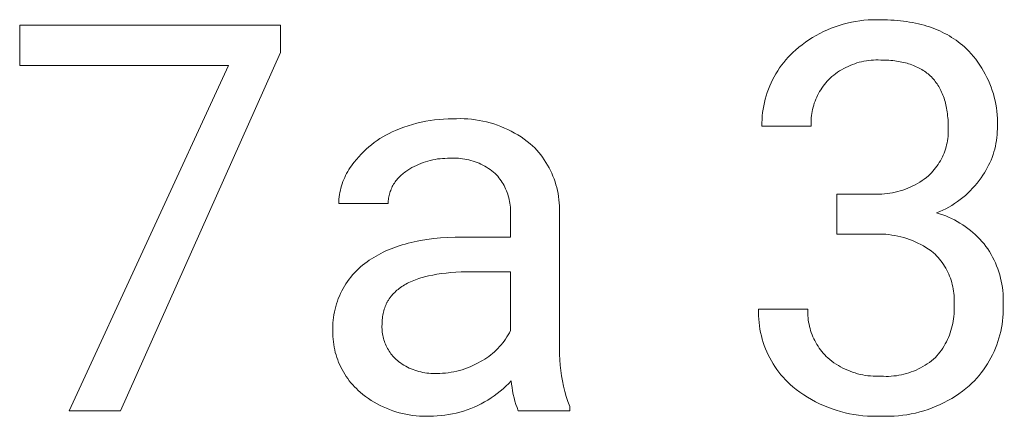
# Model space of a CAD drawing. Header units: millimetres. Extents: x 1287 to 5317, y -239 to 2577.
# Drawn here: x 4318.1 to 4415.4, y 78.8 to 118.1 of the extents above; entities that cross this region are included whole.
import ezdxf

# ---------------------------------------------------------------- set-up
doc = ezdxf.new("R2010")
doc.units = ezdxf.units.MM
doc.header["$MEASUREMENT"] = 0
doc.layers.add('Domyślny', color=7, linetype='Continuous', true_color=0x000000)

msp = doc.modelspace()

# ---------------------------------------------------------------- linework, layer by layer
at = {"layer": 'Domyślny', "color": 18, "lineweight": 15, "true_color": 0x000000}
for p, q in [((4399.961, 117.713), (4400.367, 117.804)), ((4400.367, 117.804), (4400.776, 117.881)), ((4400.776, 117.881), (4401.187, 117.944)), ((4401.187, 117.944), (4401.6, 117.992)), ((4401.6, 117.992), (4402.015, 118.026)), ((4402.015, 118.026), (4402.43, 118.046)), ((4402.43, 118.046), (4402.846, 118.052)), ((4402.846, 118.052), (4403.262, 118.043)), ((4403.262, 118.043), (4403.929, 118.032)), ((4403.929, 118.032), (4404.256, 118.018)), ((4404.256, 118.018), (4404.578, 117.999)), ((4404.578, 117.999), (4404.896, 117.974)), ((4404.896, 117.974), (4405.209, 117.943)), ((4405.209, 117.943), (4405.517, 117.908)), ((4405.517, 117.908), (4405.821, 117.866)), ((4405.821, 117.866), (4406.12, 117.819)), ((4406.12, 117.819), (4406.415, 117.766)), ((4406.415, 117.766), (4406.704, 117.708)), ((4318.1, 113.532), (4318.1, 117.518)), ((4318.1, 117.518), (4343.894, 117.518)), ((4343.894, 117.518), (4343.894, 114.794)), ((4397.242, 116.692), (4397.614, 116.878)), ((4397.614, 116.878), (4397.993, 117.051)), ((4397.993, 117.051), (4398.377, 117.21)), ((4398.377, 117.21), (4398.766, 117.356)), ((4398.766, 117.356), (4399.16, 117.489)), ((4399.16, 117.489), (4399.559, 117.608)), ((4399.559, 117.608), (4399.961, 117.713)), ((4406.704, 117.708), (4406.99, 117.644)), ((4406.99, 117.644), (4407.27, 117.575)), ((4407.27, 117.575), (4407.546, 117.5)), ((4407.546, 117.5), (4407.818, 117.419)), ((4407.818, 117.419), (4408.085, 117.333)), ((4408.085, 117.333), (4408.347, 117.241)), ((4408.347, 117.241), (4408.605, 117.144)), ((4408.605, 117.144), (4408.858, 117.041)), ((4408.858, 117.041), (4409.106, 116.932)), ((4409.106, 116.932), (4409.35, 116.818)), ((4409.35, 116.818), (4409.589, 116.698)), ((4395.49, 115.578), (4395.824, 115.825)), ((4395.824, 115.825), (4396.167, 116.06)), ((4396.167, 116.06), (4396.518, 116.283)), ((4396.518, 116.283), (4396.877, 116.494)), ((4396.877, 116.494), (4397.242, 116.692)), ((4409.589, 116.698), (4409.824, 116.572)), ((4409.824, 116.572), (4410.054, 116.441)), ((4410.054, 116.441), (4410.279, 116.303)), ((4410.279, 116.303), (4410.5, 116.161)), ((4410.5, 116.161), (4410.717, 116.012)), ((4410.717, 116.012), (4410.929, 115.858)), ((4410.929, 115.858), (4411.136, 115.698)), ((4394.351, 114.584), (4394.595, 114.821)), ((4394.595, 114.821), (4394.847, 115.05)), ((4394.847, 115.05), (4395.164, 115.319)), ((4395.164, 115.319), (4395.49, 115.578)), ((4411.136, 115.698), (4411.338, 115.533)), ((4411.338, 115.533), (4411.536, 115.361)), ((4411.536, 115.361), (4411.73, 115.184)), ((4411.73, 115.184), (4411.976, 114.934)), ((4411.976, 114.934), (4412.213, 114.675)), ((4343.894, 114.794), (4328.085, 79.35)), ((4393.671, 113.823), (4393.889, 114.084)), ((4393.889, 114.084), (4394.115, 114.338)), ((4394.115, 114.338), (4394.351, 114.584)), ((4401.146, 113.833), (4400.917, 113.769)), ((4401.376, 113.89), (4401.146, 113.833)), ((4401.608, 113.939), (4401.376, 113.89)), ((4401.842, 113.98), (4401.608, 113.939)), ((4402.077, 114.013), (4401.842, 113.98)), ((4402.313, 114.038), (4402.077, 114.013)), ((4402.55, 114.055), (4402.313, 114.038)), ((4402.787, 114.064), (4402.55, 114.055)), ((4403.024, 114.064), (4402.787, 114.064)), ((4403.262, 114.057), (4403.024, 114.064)), ((4403.673, 114.05), (4403.262, 114.057)), ((4404.071, 114.031), (4403.673, 114.05)), ((4404.265, 114.016), (4404.071, 114.031)), ((4404.456, 113.998), (4404.265, 114.016)), ((4404.644, 113.977), (4404.456, 113.998)), ((4404.828, 113.952), (4404.644, 113.977)), ((4405.009, 113.925), (4404.828, 113.952)), ((4405.187, 113.894), (4405.009, 113.925)), ((4405.362, 113.859), (4405.187, 113.894)), ((4405.533, 113.822), (4405.362, 113.859)), ((4412.213, 114.675), (4412.442, 114.408)), ((4412.442, 114.408), (4412.661, 114.134)), ((4412.661, 114.134), (4412.87, 113.852)), ((4412.87, 113.852), (4413.071, 113.564)), ((4338.754, 113.532), (4318.1, 113.532)), ((4322.998, 79.35), (4338.754, 113.532)), ((4392.895, 112.705), (4393.074, 112.994)), ((4393.074, 112.994), (4393.263, 113.277)), ((4393.263, 113.277), (4393.462, 113.554)), ((4393.462, 113.554), (4393.671, 113.823)), ((4399.197, 112.979), (4398.999, 112.848)), ((4399.4, 113.103), (4399.197, 112.979)), ((4399.606, 113.22), (4399.4, 113.103)), ((4399.816, 113.33), (4399.606, 113.22)), ((4400.03, 113.433), (4399.816, 113.33)), ((4400.248, 113.528), (4400.03, 113.433)), ((4400.468, 113.616), (4400.248, 113.528)), ((4400.691, 113.696), (4400.468, 113.616)), ((4400.917, 113.769), (4400.691, 113.696)), ((4405.701, 113.781), (4405.533, 113.822)), ((4405.866, 113.737), (4405.701, 113.781)), ((4406.027, 113.689), (4405.866, 113.737)), ((4406.186, 113.639), (4406.027, 113.689)), ((4406.341, 113.585), (4406.186, 113.639)), ((4406.492, 113.528), (4406.341, 113.585)), ((4406.641, 113.467), (4406.492, 113.528)), ((4406.786, 113.403), (4406.641, 113.467)), ((4406.928, 113.336), (4406.786, 113.403)), ((4407.067, 113.266), (4406.928, 113.336)), ((4407.202, 113.193), (4407.067, 113.266)), ((4407.334, 113.116), (4407.202, 113.193)), ((4407.463, 113.036), (4407.334, 113.116)), ((4407.589, 112.952), (4407.463, 113.036)), ((4407.711, 112.865), (4407.589, 112.952)), ((4407.83, 112.775), (4407.711, 112.865)), ((4413.071, 113.564), (4413.261, 113.268)), ((4413.261, 113.268), (4413.441, 112.967)), ((4413.441, 112.967), (4413.611, 112.66)), ((4392.418, 111.802), (4392.567, 112.109)), ((4392.567, 112.109), (4392.725, 112.41)), ((4392.725, 112.41), (4392.895, 112.705)), ((4397.964, 111.955), (4397.826, 111.796)), ((4398.107, 112.109), (4397.964, 111.955)), ((4398.256, 112.259), (4398.107, 112.109)), ((4398.434, 112.415), (4398.256, 112.259)), ((4398.617, 112.566), (4398.434, 112.415)), ((4398.806, 112.71), (4398.617, 112.566)), ((4398.999, 112.848), (4398.806, 112.71)), ((4407.946, 112.682), (4407.83, 112.775)), ((4408.059, 112.586), (4407.946, 112.682)), ((4408.168, 112.486), (4408.059, 112.586)), ((4408.274, 112.383), (4408.168, 112.486)), ((4408.377, 112.276), (4408.274, 112.383)), ((4408.477, 112.167), (4408.377, 112.276)), ((4408.573, 112.054), (4408.477, 112.167)), ((4408.666, 111.937), (4408.573, 112.054)), ((4408.756, 111.818), (4408.666, 111.937)), ((4413.611, 112.66), (4413.77, 112.347)), ((4413.77, 112.347), (4413.919, 112.028)), ((4413.919, 112.028), (4414.056, 111.705)), ((4392.039, 110.855), (4392.154, 111.175)), ((4392.154, 111.175), (4392.281, 111.491)), ((4392.281, 111.491), (4392.418, 111.802)), ((4397.221, 110.936), (4397.118, 110.752)), ((4397.33, 111.116), (4397.221, 110.936)), ((4397.445, 111.292), (4397.33, 111.116)), ((4397.566, 111.464), (4397.445, 111.292)), ((4397.693, 111.632), (4397.566, 111.464)), ((4397.826, 111.796), (4397.693, 111.632)), ((4408.842, 111.695), (4408.756, 111.818)), ((4408.925, 111.569), (4408.842, 111.695)), ((4409.005, 111.44), (4408.925, 111.569)), ((4409.082, 111.307), (4409.005, 111.44)), ((4409.155, 111.171), (4409.082, 111.307)), ((4409.225, 111.032), (4409.155, 111.171)), ((4409.292, 110.889), (4409.225, 111.032)), ((4414.056, 111.705), (4414.183, 111.378)), ((4414.183, 111.378), (4414.298, 111.046)), ((4414.298, 111.046), (4414.403, 110.711)), ((4391.761, 109.872), (4391.842, 110.203)), ((4391.842, 110.203), (4391.935, 110.53)), ((4391.935, 110.53), (4392.039, 110.855)), ((4396.769, 109.986), (4396.698, 109.788)), ((4396.846, 110.182), (4396.769, 109.986)), ((4396.93, 110.375), (4396.846, 110.182)), ((4397.021, 110.565), (4396.93, 110.375)), ((4397.118, 110.752), (4397.021, 110.565)), ((4409.356, 110.743), (4409.292, 110.889)), ((4409.416, 110.594), (4409.356, 110.743)), ((4409.474, 110.442), (4409.416, 110.594)), ((4409.527, 110.286), (4409.474, 110.442)), ((4409.578, 110.127), (4409.527, 110.286)), ((4409.625, 109.965), (4409.578, 110.127)), ((4409.669, 109.799), (4409.625, 109.965)), ((4414.403, 110.711), (4414.495, 110.372)), ((4414.495, 110.372), (4414.577, 110.031)), ((4414.577, 110.031), (4414.646, 109.687)), ((4391.586, 108.867), (4391.633, 109.204)), ((4391.633, 109.204), (4391.691, 109.539)), ((4391.691, 109.539), (4391.761, 109.872)), ((4396.483, 108.974), (4396.447, 108.767)), ((4396.526, 109.18), (4396.483, 108.974)), ((4396.577, 109.385), (4396.526, 109.18)), ((4396.634, 109.588), (4396.577, 109.385)), ((4396.698, 109.788), (4396.634, 109.588)), ((4409.71, 109.63), (4409.669, 109.799)), ((4409.748, 109.458), (4409.71, 109.63)), ((4409.782, 109.283), (4409.748, 109.458)), ((4409.813, 109.104), (4409.782, 109.283)), ((4409.841, 108.922), (4409.813, 109.104)), ((4414.646, 109.687), (4414.704, 109.34)), ((4414.704, 109.34), (4414.75, 108.992)), ((4414.75, 108.992), (4414.785, 108.643)), ((4357.818, 107.918), (4358.257, 108.008)), ((4358.257, 108.008), (4358.699, 108.083)), ((4358.699, 108.083), (4359.143, 108.144)), ((4359.143, 108.144), (4359.588, 108.19)), ((4359.588, 108.19), (4360.035, 108.222)), ((4360.035, 108.222), (4360.483, 108.239)), ((4360.483, 108.239), (4360.93, 108.242)), ((4360.93, 108.242), (4361.305, 108.258)), ((4361.305, 108.258), (4361.68, 108.262)), ((4361.68, 108.262), (4362.054, 108.253)), ((4362.054, 108.253), (4362.429, 108.231)), ((4362.429, 108.231), (4362.802, 108.197)), ((4362.802, 108.197), (4363.174, 108.15)), ((4363.174, 108.15), (4363.544, 108.091)), ((4363.544, 108.091), (4363.912, 108.02)), ((4363.912, 108.02), (4364.277, 107.936)), ((4391.518, 107.848), (4391.529, 108.188)), ((4391.529, 108.188), (4391.552, 108.528)), ((4391.552, 108.528), (4391.586, 108.867)), ((4396.38, 108.139), (4396.372, 107.929)), ((4396.395, 108.349), (4396.38, 108.139)), ((4396.417, 108.559), (4396.395, 108.349)), ((4396.447, 108.767), (4396.417, 108.559)), ((4409.865, 108.737), (4409.841, 108.922)), ((4409.886, 108.548), (4409.865, 108.737)), ((4409.904, 108.356), (4409.886, 108.548)), ((4409.919, 108.161), (4409.904, 108.356)), ((4409.939, 107.76), (4409.919, 108.161)), ((4414.785, 108.643), (4414.807, 108.292)), ((4414.807, 108.292), (4414.818, 107.941)), ((4354.95, 106.948), (4355.267, 107.088)), ((4355.267, 107.088), (4355.68, 107.26)), ((4355.68, 107.26), (4356.099, 107.42)), ((4356.099, 107.42), (4356.522, 107.565)), ((4356.522, 107.565), (4356.951, 107.697)), ((4356.951, 107.697), (4357.383, 107.815)), ((4357.383, 107.815), (4357.818, 107.918)), ((4364.277, 107.936), (4364.639, 107.84)), ((4364.639, 107.84), (4364.998, 107.732)), ((4364.998, 107.732), (4365.353, 107.611)), ((4365.353, 107.611), (4365.704, 107.479)), ((4365.704, 107.479), (4366.05, 107.336)), ((4366.05, 107.336), (4366.391, 107.18)), ((4366.391, 107.18), (4366.727, 107.014)), ((4391.519, 107.508), (4391.518, 107.848)), ((4396.377, 107.508), (4391.519, 107.508)), ((4396.372, 107.929), (4396.371, 107.718)), ((4396.371, 107.718), (4396.377, 107.508)), ((4409.945, 107.347), (4409.939, 107.76)), ((4409.951, 107.135), (4409.945, 107.347)), ((4409.949, 106.923), (4409.951, 107.135)), ((4414.803, 107.239), (4414.795, 106.953)), ((4414.817, 107.59), (4414.803, 107.239)), ((4414.818, 107.941), (4414.817, 107.59)), ((4353.163, 105.892), (4353.445, 106.094)), ((4353.445, 106.094), (4353.734, 106.285)), ((4353.734, 106.285), (4354.029, 106.466)), ((4354.029, 106.466), (4354.33, 106.637)), ((4354.33, 106.637), (4354.637, 106.798)), ((4354.637, 106.798), (4354.95, 106.948)), ((4366.727, 107.014), (4367.057, 106.836)), ((4367.057, 106.836), (4367.381, 106.647)), ((4367.381, 106.647), (4367.698, 106.447)), ((4367.698, 106.447), (4368.008, 106.237)), ((4368.008, 106.237), (4368.311, 106.016)), ((4409.829, 105.873), (4409.868, 106.081)), ((4409.868, 106.081), (4409.899, 106.29)), ((4409.899, 106.29), (4409.923, 106.501)), ((4409.923, 106.501), (4409.939, 106.712)), ((4409.939, 106.712), (4409.949, 106.923)), ((4414.712, 106.096), (4414.665, 105.813)), ((4414.75, 106.381), (4414.712, 106.096)), ((4414.778, 106.666), (4414.75, 106.381)), ((4414.795, 106.953), (4414.778, 106.666)), ((4352.109, 104.994), (4352.361, 105.232)), ((4352.361, 105.232), (4352.62, 105.461)), ((4352.62, 105.461), (4352.888, 105.682)), ((4352.888, 105.682), (4353.163, 105.892)), ((4368.311, 106.016), (4368.607, 105.786)), ((4368.607, 105.786), (4368.828, 105.578)), ((4368.828, 105.578), (4369.041, 105.364)), ((4369.041, 105.364), (4369.247, 105.142)), ((4369.247, 105.142), (4369.445, 104.913)), ((4409.603, 105.058), (4409.67, 105.258)), ((4409.67, 105.258), (4409.73, 105.461)), ((4409.73, 105.461), (4409.783, 105.666)), ((4409.783, 105.666), (4409.829, 105.873)), ((4414.54, 105.254), (4414.464, 104.977)), ((4414.607, 105.532), (4414.54, 105.254)), ((4414.665, 105.813), (4414.607, 105.532)), ((4351.187, 103.961), (4351.404, 104.231)), ((4351.404, 104.231), (4351.63, 104.493)), ((4351.63, 104.493), (4351.865, 104.748)), ((4351.865, 104.748), (4352.109, 104.994)), ((4358.713, 104.133), (4358.477, 104.071)), ((4358.951, 104.187), (4358.713, 104.133)), ((4359.19, 104.233), (4358.951, 104.187)), ((4359.432, 104.271), (4359.19, 104.233)), ((4359.674, 104.301), (4359.432, 104.271)), ((4359.917, 104.322), (4359.674, 104.301)), ((4360.161, 104.335), (4359.917, 104.322)), ((4360.405, 104.34), (4360.161, 104.335)), ((4360.649, 104.336), (4360.405, 104.34)), ((4360.859, 104.348), (4360.649, 104.336)), ((4361.07, 104.353), (4360.859, 104.348)), ((4361.281, 104.35), (4361.07, 104.353)), ((4361.492, 104.34), (4361.281, 104.35)), ((4361.702, 104.323), (4361.492, 104.34)), ((4361.912, 104.298), (4361.702, 104.323)), ((4362.121, 104.267), (4361.912, 104.298)), ((4362.328, 104.228), (4362.121, 104.267)), ((4362.534, 104.182), (4362.328, 104.228)), ((4362.738, 104.128), (4362.534, 104.182)), ((4362.941, 104.068), (4362.738, 104.128)), ((4369.445, 104.913), (4369.636, 104.677)), ((4369.636, 104.677), (4369.818, 104.435)), ((4369.818, 104.435), (4369.991, 104.187)), ((4369.991, 104.187), (4370.156, 103.933)), ((4409.165, 104.095), (4409.266, 104.281)), ((4409.266, 104.281), (4409.361, 104.471)), ((4409.361, 104.471), (4409.448, 104.664)), ((4409.448, 104.664), (4409.529, 104.859)), ((4409.529, 104.859), (4409.603, 105.058)), ((4414.177, 104.166), (4414.063, 103.903)), ((4414.282, 104.433), (4414.177, 104.166)), ((4414.377, 104.703), (4414.282, 104.433)), ((4414.464, 104.977), (4414.377, 104.703)), ((4350.551, 103.045), (4350.666, 103.236)), ((4350.666, 103.236), (4350.787, 103.424)), ((4350.787, 103.424), (4350.914, 103.607)), ((4350.914, 103.607), (4351.048, 103.786)), ((4351.048, 103.786), (4351.187, 103.961)), ((4356.488, 103.159), (4356.287, 103.021)), ((4356.694, 103.29), (4356.488, 103.159)), ((4356.904, 103.414), (4356.694, 103.29)), ((4357.119, 103.531), (4356.904, 103.414)), ((4357.337, 103.64), (4357.119, 103.531)), ((4357.559, 103.741), (4357.337, 103.64)), ((4357.784, 103.835), (4357.559, 103.741)), ((4358.012, 103.922), (4357.784, 103.835)), ((4358.243, 104), (4358.012, 103.922)), ((4358.477, 104.071), (4358.243, 104)), ((4363.141, 104.001), (4362.941, 104.068)), ((4363.338, 103.927), (4363.141, 104.001)), ((4363.533, 103.846), (4363.338, 103.927)), ((4363.725, 103.759), (4363.533, 103.846)), ((4363.914, 103.665), (4363.725, 103.759)), ((4364.1, 103.565), (4363.914, 103.665)), ((4364.282, 103.458), (4364.1, 103.565)), ((4364.46, 103.345), (4364.282, 103.458)), ((4364.634, 103.226), (4364.46, 103.345)), ((4364.804, 103.101), (4364.634, 103.226)), ((4370.156, 103.933), (4370.312, 103.673)), ((4370.312, 103.673), (4370.46, 103.408)), ((4370.46, 103.408), (4370.597, 103.139)), ((4370.597, 103.139), (4370.726, 102.864)), ((4408.43, 103.062), (4408.567, 103.224)), ((4408.567, 103.224), (4408.699, 103.389)), ((4408.699, 103.389), (4408.825, 103.56)), ((4408.825, 103.56), (4408.944, 103.734)), ((4408.944, 103.734), (4409.058, 103.913)), ((4409.058, 103.913), (4409.165, 104.095)), ((4413.666, 103.139), (4413.517, 102.895)), ((4413.807, 103.389), (4413.666, 103.139)), ((4413.939, 103.644), (4413.807, 103.389)), ((4414.063, 103.903), (4413.939, 103.644)), ((4350.076, 102.036), (4350.157, 102.244)), ((4350.157, 102.244), (4350.245, 102.449)), ((4350.245, 102.449), (4350.34, 102.651)), ((4350.34, 102.651), (4350.442, 102.85)), ((4350.442, 102.85), (4350.551, 103.045)), ((4355.396, 102.211), (4355.313, 102.105)), ((4355.482, 102.314), (4355.396, 102.211)), ((4355.571, 102.415), (4355.482, 102.314)), ((4355.664, 102.512), (4355.571, 102.415)), ((4355.76, 102.605), (4355.664, 102.512)), ((4355.86, 102.696), (4355.76, 102.605)), ((4355.962, 102.783), (4355.86, 102.696)), ((4356.068, 102.866), (4355.962, 102.783)), ((4356.176, 102.945), (4356.068, 102.866)), ((4356.287, 103.021), (4356.176, 102.945)), ((4364.97, 102.97), (4364.804, 103.101)), ((4365.131, 102.833), (4364.97, 102.97)), ((4365.258, 102.698), (4365.131, 102.833)), ((4365.379, 102.558), (4365.258, 102.698)), ((4365.496, 102.414), (4365.379, 102.558)), ((4365.608, 102.266), (4365.496, 102.414)), ((4365.715, 102.114), (4365.608, 102.266)), ((4370.726, 102.864), (4370.845, 102.586)), ((4370.845, 102.586), (4370.954, 102.303)), ((4370.954, 102.303), (4371.054, 102.017)), ((4407.348, 102.134), (4407.566, 102.285)), ((4407.566, 102.285), (4407.778, 102.444)), ((4407.778, 102.444), (4407.986, 102.609)), ((4407.986, 102.609), (4408.139, 102.755)), ((4408.139, 102.755), (4408.287, 102.906)), ((4408.287, 102.906), (4408.43, 103.062)), ((4413.193, 102.421), (4412.997, 102.15)), ((4413.359, 102.655), (4413.193, 102.421)), ((4413.517, 102.895), (4413.359, 102.655)), ((4349.821, 101.181), (4349.874, 101.398)), ((4349.874, 101.398), (4349.934, 101.613)), ((4349.934, 101.613), (4350.001, 101.826)), ((4350.001, 101.826), (4350.076, 102.036)), ((4354.846, 101.291), (4354.796, 101.166)), ((4354.901, 101.414), (4354.846, 101.291)), ((4354.959, 101.535), (4354.901, 101.414)), ((4355.022, 101.654), (4354.959, 101.535)), ((4355.089, 101.77), (4355.022, 101.654)), ((4355.16, 101.884), (4355.089, 101.77)), ((4355.235, 101.996), (4355.16, 101.884)), ((4355.313, 102.105), (4355.235, 101.996)), ((4365.817, 101.959), (4365.715, 102.114)), ((4365.913, 101.801), (4365.817, 101.959)), ((4366.004, 101.639), (4365.913, 101.801)), ((4366.089, 101.474), (4366.004, 101.639)), ((4366.168, 101.307), (4366.089, 101.474)), ((4366.242, 101.137), (4366.168, 101.307)), ((4371.054, 102.017), (4371.144, 101.728)), ((4371.144, 101.728), (4371.223, 101.436)), ((4371.223, 101.436), (4371.293, 101.141)), ((4405.197, 101.121), (4405.45, 101.201)), ((4405.45, 101.201), (4405.7, 101.289)), ((4405.7, 101.289), (4405.947, 101.386)), ((4405.947, 101.386), (4406.19, 101.491)), ((4406.19, 101.491), (4406.43, 101.604)), ((4406.43, 101.604), (4406.666, 101.725)), ((4406.666, 101.725), (4406.898, 101.854)), ((4406.898, 101.854), (4407.125, 101.99)), ((4407.125, 101.99), (4407.348, 102.134)), ((4412.354, 101.377), (4412.122, 101.135)), ((4412.577, 101.627), (4412.354, 101.377)), ((4412.791, 101.885), (4412.577, 101.627)), ((4412.997, 102.15), (4412.791, 101.885)), ((4349.666, 100.077), (4349.682, 100.3)), ((4349.682, 100.3), (4349.706, 100.522)), ((4349.706, 100.522), (4349.737, 100.743)), ((4349.737, 100.743), (4349.775, 100.963)), ((4349.775, 100.963), (4349.821, 101.181)), ((4354.57, 100.256), (4354.556, 100.122)), ((4354.589, 100.389), (4354.57, 100.256)), ((4354.612, 100.521), (4354.589, 100.389)), ((4354.64, 100.653), (4354.612, 100.521)), ((4354.672, 100.783), (4354.64, 100.653)), ((4354.709, 100.912), (4354.672, 100.783)), ((4354.751, 101.04), (4354.709, 100.912)), ((4354.796, 101.166), (4354.751, 101.04)), ((4366.31, 100.964), (4366.242, 101.137)), ((4366.372, 100.789), (4366.31, 100.964)), ((4366.428, 100.613), (4366.372, 100.789)), ((4366.478, 100.434), (4366.428, 100.613)), ((4366.522, 100.254), (4366.478, 100.434)), ((4366.56, 100.072), (4366.522, 100.254)), ((4371.293, 101.141), (4371.353, 100.844)), ((4371.353, 100.844), (4371.402, 100.545)), ((4371.402, 100.545), (4371.441, 100.245)), ((4371.441, 100.245), (4371.469, 99.943)), ((4398.94, 100.797), (4402.577, 100.797)), ((4398.94, 96.838), (4398.94, 100.797)), ((4402.577, 100.797), (4402.842, 100.79)), ((4402.842, 100.79), (4403.107, 100.792)), ((4403.107, 100.792), (4403.372, 100.802)), ((4403.372, 100.802), (4403.637, 100.821)), ((4403.637, 100.821), (4403.901, 100.849)), ((4403.901, 100.849), (4404.163, 100.886)), ((4404.163, 100.886), (4404.424, 100.932)), ((4404.424, 100.932), (4404.684, 100.986)), ((4404.684, 100.986), (4404.942, 101.049)), ((4404.942, 101.049), (4405.197, 101.121)), ((4411.116, 100.25), (4410.847, 100.051)), ((4411.379, 100.458), (4411.116, 100.25)), ((4411.634, 100.675), (4411.379, 100.458)), ((4411.882, 100.901), (4411.634, 100.675)), ((4412.122, 101.135), (4411.882, 100.901)), ((4349.657, 99.854), (4349.666, 100.077)), ((4354.542, 99.854), (4349.657, 99.854)), ((4354.547, 99.988), (4354.542, 99.854)), ((4354.556, 100.122), (4354.547, 99.988)), ((4366.591, 99.89), (4366.56, 100.072)), ((4366.616, 99.706), (4366.591, 99.89)), ((4366.635, 99.521), (4366.616, 99.706)), ((4366.648, 99.336), (4366.635, 99.521)), ((4366.654, 99.151), (4366.648, 99.336)), ((4371.469, 99.943), (4371.487, 99.641)), ((4371.487, 99.641), (4371.495, 99.338)), ((4371.495, 99.338), (4371.492, 99.035)), ((4409.705, 99.351), (4409.405, 99.201)), ((4409.999, 99.511), (4409.705, 99.351)), ((4410.288, 99.681), (4409.999, 99.511)), ((4410.57, 99.861), (4410.288, 99.681)), ((4410.847, 100.051), (4410.57, 99.861)), ((4366.648, 98.78), (4366.654, 98.966)), ((4366.648, 96.552), (4366.648, 98.78)), ((4366.654, 98.966), (4366.654, 99.151)), ((4371.492, 99.035), (4371.492, 85.99)), ((4409.1, 99.061), (4408.791, 98.932)), ((4408.791, 98.932), (4409.094, 98.842)), ((4409.094, 98.842), (4409.393, 98.742)), ((4409.405, 99.201), (4409.1, 99.061)), ((4409.393, 98.742), (4409.689, 98.632)), ((4409.689, 98.632), (4409.981, 98.512)), ((4409.981, 98.512), (4410.269, 98.382)), ((4410.269, 98.382), (4410.552, 98.242)), ((4410.552, 98.242), (4410.83, 98.093)), ((4410.83, 98.093), (4411.103, 97.934)), ((4411.103, 97.934), (4411.371, 97.766)), ((4411.371, 97.766), (4411.632, 97.589)), ((4411.632, 97.589), (4411.888, 97.404)), ((4411.888, 97.404), (4412.137, 97.21)), ((4358.385, 96.313), (4359.05, 96.399)), ((4359.05, 96.399), (4359.737, 96.466)), ((4359.737, 96.466), (4360.445, 96.514)), ((4360.445, 96.514), (4361.174, 96.543)), ((4361.174, 96.543), (4361.924, 96.552)), ((4361.924, 96.552), (4366.648, 96.552)), ((4402.577, 96.838), (4398.94, 96.838)), ((4402.878, 96.849), (4402.577, 96.838)), ((4403.178, 96.849), (4402.878, 96.849)), ((4403.479, 96.84), (4403.178, 96.849)), ((4403.779, 96.82), (4403.479, 96.84)), ((4404.078, 96.79), (4403.779, 96.82)), ((4404.376, 96.75), (4404.078, 96.79)), ((4404.673, 96.7), (4404.376, 96.75)), ((4404.968, 96.64), (4404.673, 96.7)), ((4405.26, 96.57), (4404.968, 96.64)), ((4405.55, 96.491), (4405.26, 96.57)), ((4405.837, 96.401), (4405.55, 96.491)), ((4406.121, 96.302), (4405.837, 96.401)), ((4412.137, 97.21), (4412.379, 97.007)), ((4412.379, 97.007), (4412.614, 96.797)), ((4412.614, 96.797), (4412.842, 96.578)), ((4412.842, 96.578), (4413.063, 96.352)), ((4413.063, 96.352), (4413.275, 96.118)), ((4354.572, 95.284), (4354.833, 95.392)), ((4354.833, 95.392), (4355.1, 95.495)), ((4355.1, 95.495), (4355.372, 95.593)), ((4355.372, 95.593), (4355.649, 95.687)), ((4355.649, 95.687), (4355.932, 95.775)), ((4355.932, 95.775), (4356.22, 95.859)), ((4356.22, 95.859), (4356.513, 95.938)), ((4356.513, 95.938), (4356.812, 96.013)), ((4356.812, 96.013), (4357.116, 96.082)), ((4357.116, 96.082), (4357.425, 96.147)), ((4357.425, 96.147), (4357.74, 96.207)), ((4357.74, 96.207), (4358.385, 96.313)), ((4406.402, 96.194), (4406.121, 96.302)), ((4406.678, 96.076), (4406.402, 96.194)), ((4406.951, 95.948), (4406.678, 96.076)), ((4407.219, 95.812), (4406.951, 95.948)), ((4407.482, 95.667), (4407.219, 95.812)), ((4407.741, 95.513), (4407.482, 95.667)), ((4407.994, 95.35), (4407.741, 95.513)), ((4408.241, 95.179), (4407.994, 95.35)), ((4413.275, 96.118), (4413.48, 95.878)), ((4413.48, 95.878), (4413.676, 95.63)), ((4413.676, 95.63), (4413.855, 95.371)), ((4413.855, 95.371), (4414.025, 95.105)), ((4352.675, 94.248), (4352.893, 94.394)), ((4352.893, 94.394), (4353.117, 94.535)), ((4353.117, 94.535), (4353.346, 94.672)), ((4353.346, 94.672), (4353.58, 94.804)), ((4353.58, 94.804), (4353.82, 94.931)), ((4353.82, 94.931), (4354.065, 95.053)), ((4354.065, 95.053), (4354.316, 95.171)), ((4354.316, 95.171), (4354.572, 95.284)), ((4408.482, 95), (4408.241, 95.179)), ((4408.64, 94.849), (4408.482, 95)), ((4408.793, 94.693), (4408.64, 94.849)), ((4408.94, 94.531), (4408.793, 94.693)), ((4409.081, 94.365), (4408.94, 94.531)), ((4414.025, 95.105), (4414.185, 94.833)), ((4414.185, 94.833), (4414.336, 94.556)), ((4414.336, 94.556), (4414.478, 94.274)), ((4351.41, 93.21), (4351.608, 93.402)), ((4351.608, 93.402), (4351.812, 93.587)), ((4351.812, 93.587), (4352.023, 93.764)), ((4352.023, 93.764), (4352.24, 93.934)), ((4352.24, 93.934), (4352.462, 94.096)), ((4352.462, 94.096), (4352.675, 94.248)), ((4409.217, 94.194), (4409.081, 94.365)), ((4409.347, 94.018), (4409.217, 94.194)), ((4409.471, 93.838), (4409.347, 94.018)), ((4409.588, 93.654), (4409.471, 93.838)), ((4409.699, 93.466), (4409.588, 93.654)), ((4409.804, 93.275), (4409.699, 93.466)), ((4414.478, 94.274), (4414.61, 93.988)), ((4414.61, 93.988), (4414.732, 93.697)), ((4414.732, 93.697), (4414.843, 93.402)), ((4414.843, 93.402), (4414.945, 93.103)), ((4350.688, 92.38), (4350.858, 92.597)), ((4350.858, 92.597), (4351.035, 92.808)), ((4351.035, 92.808), (4351.219, 93.012)), ((4351.219, 93.012), (4351.41, 93.21)), ((4357.594, 92.445), (4357.417, 92.385)), ((4357.774, 92.502), (4357.594, 92.445)), ((4357.959, 92.557), (4357.774, 92.502)), ((4358.148, 92.609), (4357.959, 92.557)), ((4358.54, 92.705), (4358.148, 92.609)), ((4358.949, 92.792), (4358.54, 92.705)), ((4359.376, 92.868), (4358.949, 92.792)), ((4359.819, 92.934), (4359.376, 92.868)), ((4360.281, 92.99), (4359.819, 92.934)), ((4360.76, 93.036), (4360.281, 92.99)), ((4361.256, 93.071), (4360.76, 93.036)), ((4361.77, 93.096), (4361.256, 93.071)), ((4362.301, 93.112), (4361.77, 93.096)), ((4362.85, 93.117), (4362.301, 93.112)), ((4366.648, 93.117), (4362.85, 93.117)), ((4366.648, 87.292), (4366.648, 93.117)), ((4409.902, 93.08), (4409.804, 93.275)), ((4409.993, 92.881), (4409.902, 93.08)), ((4410.078, 92.68), (4409.993, 92.881)), ((4410.156, 92.476), (4410.078, 92.68)), ((4410.226, 92.269), (4410.156, 92.476)), ((4414.945, 93.103), (4415.036, 92.801)), ((4415.036, 92.801), (4415.117, 92.496)), ((4415.117, 92.496), (4415.188, 92.189)), ((4349.957, 91.215), (4350.087, 91.458)), ((4350.087, 91.458), (4350.225, 91.696)), ((4350.225, 91.696), (4350.371, 91.929)), ((4350.371, 91.929), (4350.526, 92.157)), ((4350.526, 92.157), (4350.688, 92.38)), ((4355.643, 91.469), (4355.523, 91.376)), ((4355.766, 91.559), (4355.643, 91.469)), ((4355.895, 91.647), (4355.766, 91.559)), ((4356.027, 91.732), (4355.895, 91.647)), ((4356.164, 91.815), (4356.027, 91.732)), ((4356.306, 91.895), (4356.164, 91.815)), ((4356.452, 91.973), (4356.306, 91.895)), ((4356.602, 92.048), (4356.452, 91.973)), ((4356.756, 92.12), (4356.602, 92.048)), ((4356.915, 92.19), (4356.756, 92.12)), ((4357.078, 92.258), (4356.915, 92.19)), ((4357.245, 92.323), (4357.078, 92.258)), ((4357.417, 92.385), (4357.245, 92.323)), ((4410.29, 92.06), (4410.226, 92.269)), ((4410.346, 91.849), (4410.29, 92.06)), ((4410.395, 91.637), (4410.346, 91.849)), ((4410.437, 91.422), (4410.395, 91.637)), ((4415.188, 92.189), (4415.247, 91.879)), ((4415.247, 91.879), (4415.297, 91.567)), ((4415.297, 91.567), (4415.335, 91.254)), ((4349.618, 90.462), (4349.722, 90.717)), ((4349.722, 90.717), (4349.835, 90.968)), ((4349.835, 90.968), (4349.957, 91.215)), ((4354.682, 90.482), (4354.642, 90.424)), ((4354.723, 90.54), (4354.682, 90.482)), ((4354.765, 90.597), (4354.723, 90.54)), ((4354.808, 90.653), (4354.765, 90.597)), ((4354.852, 90.709), (4354.808, 90.653)), ((4354.897, 90.764), (4354.852, 90.709)), ((4354.99, 90.872), (4354.897, 90.764)), ((4355.088, 90.978), (4354.99, 90.872)), ((4355.19, 91.081), (4355.088, 90.978)), ((4355.297, 91.182), (4355.19, 91.081)), ((4355.408, 91.28), (4355.297, 91.182)), ((4355.523, 91.376), (4355.408, 91.28)), ((4410.471, 91.207), (4410.437, 91.422)), ((4410.498, 90.99), (4410.471, 91.207)), ((4410.518, 90.773), (4410.498, 90.99)), ((4410.53, 90.555), (4410.518, 90.773)), ((4410.535, 90.336), (4410.53, 90.555)), ((4415.335, 91.254), (4415.363, 90.94)), ((4415.363, 90.94), (4415.379, 90.625)), ((4415.379, 90.625), (4415.385, 90.309)), ((4349.29, 89.411), (4349.358, 89.678)), ((4349.358, 89.678), (4349.436, 89.942)), ((4349.436, 89.942), (4349.522, 90.204)), ((4349.522, 90.204), (4349.618, 90.462)), ((4354.201, 89.54), (4354.156, 89.403)), ((4354.251, 89.674), (4354.201, 89.54)), ((4354.278, 89.74), (4354.251, 89.674)), ((4354.306, 89.805), (4354.278, 89.74)), ((4354.334, 89.87), (4354.306, 89.805)), ((4354.364, 89.934), (4354.334, 89.87)), ((4354.395, 89.997), (4354.364, 89.934)), ((4354.427, 90.06), (4354.395, 89.997)), ((4354.46, 90.122), (4354.427, 90.06)), ((4354.495, 90.184), (4354.46, 90.122)), ((4354.53, 90.245), (4354.495, 90.184)), ((4354.566, 90.305), (4354.53, 90.245)), ((4354.604, 90.365), (4354.566, 90.305)), ((4354.642, 90.424), (4354.604, 90.365)), ((4410.522, 89.9), (4410.532, 90.118)), ((4410.534, 89.661), (4410.522, 89.9)), ((4410.532, 90.118), (4410.535, 90.336)), ((4410.537, 89.422), (4410.534, 89.661)), ((4415.385, 90.309), (4415.38, 89.994)), ((4415.38, 89.994), (4415.391, 89.644)), ((4415.391, 89.644), (4415.39, 89.294)), ((4349.11, 88.325), (4349.141, 88.599)), ((4349.141, 88.599), (4349.181, 88.871)), ((4349.181, 88.871), (4349.231, 89.142)), ((4349.231, 89.142), (4349.29, 89.411)), ((4353.993, 88.682), (4353.973, 88.53)), ((4354.017, 88.831), (4353.993, 88.682)), ((4354.045, 88.978), (4354.017, 88.831)), ((4354.077, 89.122), (4354.045, 88.978)), ((4354.114, 89.264), (4354.077, 89.122)), ((4354.156, 89.403), (4354.114, 89.264)), ((4391.177, 89.083), (4391.183, 89.417)), ((4391.183, 88.749), (4391.177, 89.083)), ((4391.183, 89.417), (4396.055, 89.417)), ((4391.201, 88.416), (4391.183, 88.749)), ((4396.055, 89.417), (4396.049, 89.202)), ((4396.049, 89.202), (4396.051, 88.987)), ((4396.051, 88.987), (4396.06, 88.772)), ((4396.06, 88.772), (4396.077, 88.558)), ((4396.077, 88.558), (4396.101, 88.345)), ((4410.471, 88.467), (4410.499, 88.705)), ((4410.499, 88.705), (4410.52, 88.943)), ((4410.52, 88.943), (4410.533, 89.182)), ((4410.533, 89.182), (4410.537, 89.422)), ((4415.353, 88.595), (4415.317, 88.247)), ((4415.378, 88.944), (4415.353, 88.595)), ((4415.39, 89.294), (4415.378, 88.944)), ((4349.073, 87.5), (4349.076, 87.776)), ((4349.076, 87.776), (4349.088, 88.051)), ((4349.088, 88.051), (4349.11, 88.325)), ((4353.938, 87.896), (4353.933, 87.742)), ((4353.933, 87.742), (4353.934, 87.588)), ((4353.934, 87.588), (4353.94, 87.435)), ((4353.94, 88.058), (4353.938, 87.896)), ((4353.947, 88.218), (4353.94, 88.058)), ((4353.958, 88.375), (4353.947, 88.218)), ((4353.973, 88.53), (4353.958, 88.375)), ((4391.229, 88.084), (4391.201, 88.416)), ((4391.27, 87.752), (4391.229, 88.084)), ((4391.321, 87.423), (4391.27, 87.752)), ((4396.101, 88.345), (4396.132, 88.132)), ((4396.132, 88.132), (4396.171, 87.921)), ((4396.171, 87.921), (4396.217, 87.711)), ((4396.217, 87.711), (4396.27, 87.503)), ((4410.277, 87.53), (4410.338, 87.762)), ((4410.338, 87.762), (4410.39, 87.996)), ((4410.39, 87.996), (4410.434, 88.231)), ((4410.434, 88.231), (4410.471, 88.467)), ((4415.269, 87.901), (4415.209, 87.556)), ((4415.317, 88.247), (4415.269, 87.901)), ((4349.08, 87.225), (4349.073, 87.5)), ((4349.079, 86.962), (4349.08, 87.225)), ((4349.086, 86.7), (4349.079, 86.962)), ((4349.103, 86.438), (4349.086, 86.7)), ((4353.94, 87.435), (4353.951, 87.281)), ((4353.951, 87.281), (4353.967, 87.128)), ((4353.967, 87.128), (4353.989, 86.976)), ((4353.989, 86.976), (4354.016, 86.824)), ((4354.016, 86.824), (4354.049, 86.674)), ((4354.049, 86.674), (4354.086, 86.525)), ((4366.16, 86.464), (4366.293, 86.664)), ((4366.293, 86.664), (4366.418, 86.87)), ((4366.418, 86.87), (4366.536, 87.079)), ((4366.536, 87.079), (4366.648, 87.292)), ((4391.385, 87.095), (4391.321, 87.423)), ((4391.459, 86.769), (4391.385, 87.095)), ((4391.545, 86.447), (4391.459, 86.769)), ((4396.27, 87.503), (4396.33, 87.296)), ((4396.33, 87.296), (4396.398, 87.092)), ((4396.398, 87.092), (4396.472, 86.891)), ((4396.472, 86.891), (4396.554, 86.692)), ((4396.554, 86.692), (4396.642, 86.496)), ((4409.863, 86.409), (4409.961, 86.628)), ((4409.961, 86.628), (4410.051, 86.849)), ((4410.051, 86.849), (4410.134, 87.074)), ((4410.134, 87.074), (4410.21, 87.301)), ((4410.21, 87.301), (4410.277, 87.53)), ((4415.055, 86.873), (4414.961, 86.536)), ((4415.138, 87.213), (4415.055, 86.873)), ((4415.209, 87.556), (4415.138, 87.213)), ((4349.129, 86.176), (4349.103, 86.438)), ((4349.163, 85.916), (4349.129, 86.176)), ((4349.207, 85.657), (4349.163, 85.916)), ((4349.259, 85.399), (4349.207, 85.657)), ((4354.086, 86.525), (4354.129, 86.377)), ((4354.129, 86.377), (4354.177, 86.231)), ((4354.177, 86.231), (4354.23, 86.086)), ((4354.23, 86.086), (4354.288, 85.944)), ((4354.288, 85.944), (4354.35, 85.803)), ((4354.35, 85.803), (4354.418, 85.665)), ((4354.418, 85.665), (4354.49, 85.529)), ((4365.401, 85.533), (4365.565, 85.709)), ((4365.565, 85.709), (4365.724, 85.89)), ((4365.724, 85.89), (4365.876, 86.076)), ((4365.876, 86.076), (4366.021, 86.267)), ((4366.021, 86.267), (4366.16, 86.464)), ((4371.492, 85.99), (4371.482, 85.463)), ((4391.641, 86.127), (4391.545, 86.447)), ((4391.749, 85.812), (4391.641, 86.127)), ((4391.868, 85.5), (4391.749, 85.812)), ((4396.642, 86.496), (4396.737, 86.303)), ((4396.737, 86.303), (4396.839, 86.114)), ((4396.839, 86.114), (4396.947, 85.928)), ((4396.947, 85.928), (4397.061, 85.747)), ((4397.061, 85.747), (4397.182, 85.569)), ((4409.399, 85.572), (4409.526, 85.776)), ((4409.526, 85.776), (4409.645, 85.983)), ((4409.645, 85.983), (4409.757, 86.195)), ((4409.757, 86.195), (4409.863, 86.409)), ((4414.738, 85.873), (4414.611, 85.547)), ((4414.855, 86.202), (4414.738, 85.873)), ((4414.961, 86.536), (4414.855, 86.202)), ((4349.32, 85.144), (4349.259, 85.399)), ((4349.39, 84.89), (4349.32, 85.144)), ((4349.468, 84.64), (4349.39, 84.89)), ((4354.49, 85.529), (4354.568, 85.396)), ((4354.568, 85.396), (4354.649, 85.265)), ((4354.649, 85.265), (4354.735, 85.138)), ((4354.735, 85.138), (4354.826, 85.014)), ((4354.826, 85.014), (4354.921, 84.892)), ((4354.921, 84.892), (4355.02, 84.775)), ((4355.02, 84.775), (4355.123, 84.66)), ((4355.123, 84.66), (4355.23, 84.55)), ((4364.298, 84.607), (4364.495, 84.745)), ((4364.495, 84.745), (4364.686, 84.89)), ((4364.686, 84.89), (4364.873, 85.042)), ((4364.873, 85.042), (4365.055, 85.2)), ((4365.055, 85.2), (4365.231, 85.364)), ((4365.231, 85.364), (4365.401, 85.533)), ((4371.482, 85.463), (4371.489, 84.935)), ((4371.489, 84.935), (4371.513, 84.407)), ((4391.997, 85.192), (4391.868, 85.5)), ((4392.137, 84.889), (4391.997, 85.192)), ((4392.287, 84.591), (4392.137, 84.889)), ((4397.182, 85.569), (4397.308, 85.395)), ((4397.308, 85.395), (4397.441, 85.226)), ((4397.441, 85.226), (4397.579, 85.062)), ((4397.579, 85.062), (4397.723, 84.902)), ((4397.723, 84.902), (4397.873, 84.748)), ((4397.873, 84.748), (4398.028, 84.599)), ((4408.67, 84.626), (4408.829, 84.805)), ((4408.829, 84.805), (4408.981, 84.99)), ((4408.981, 84.99), (4409.127, 85.179)), ((4409.127, 85.179), (4409.266, 85.374)), ((4409.266, 85.374), (4409.399, 85.572)), ((4414.322, 84.909), (4414.162, 84.598)), ((4414.472, 85.226), (4414.322, 84.909)), ((4414.611, 85.547), (4414.472, 85.226)), ((4349.555, 84.392), (4349.468, 84.64)), ((4349.65, 84.147), (4349.555, 84.392)), ((4349.754, 83.906), (4349.65, 84.147)), ((4349.866, 83.668), (4349.754, 83.906)), ((4355.23, 84.55), (4355.34, 84.443)), ((4355.34, 84.443), (4355.455, 84.34)), ((4355.455, 84.34), (4355.612, 84.216)), ((4355.612, 84.216), (4355.774, 84.098)), ((4355.774, 84.098), (4355.94, 83.986)), ((4355.94, 83.986), (4356.109, 83.88)), ((4356.109, 83.88), (4356.283, 83.779)), ((4356.283, 83.779), (4356.459, 83.684)), ((4356.459, 83.684), (4356.639, 83.596)), ((4362.408, 83.615), (4362.671, 83.721)), ((4362.671, 83.721), (4362.93, 83.836)), ((4362.93, 83.836), (4363.185, 83.96)), ((4363.185, 83.96), (4363.435, 84.092)), ((4363.435, 84.092), (4363.682, 84.232)), ((4363.682, 84.232), (4363.891, 84.35)), ((4363.891, 84.35), (4364.097, 84.475)), ((4364.097, 84.475), (4364.298, 84.607)), ((4371.513, 84.407), (4371.554, 83.881)), ((4371.554, 83.881), (4371.613, 83.356)), ((4392.447, 84.298), (4392.287, 84.591)), ((4392.618, 84.011), (4392.447, 84.298)), ((4392.798, 83.73), (4392.618, 84.011)), ((4392.988, 83.456), (4392.798, 83.73)), ((4398.028, 84.599), (4398.226, 84.432)), ((4398.226, 84.432), (4398.431, 84.273)), ((4398.431, 84.273), (4398.64, 84.12)), ((4398.64, 84.12), (4398.855, 83.976)), ((4398.855, 83.976), (4399.075, 83.838)), ((4399.075, 83.838), (4399.3, 83.709)), ((4399.3, 83.709), (4399.528, 83.587)), ((4407.214, 83.613), (4407.437, 83.735)), ((4407.437, 83.735), (4407.655, 83.865)), ((4407.655, 83.865), (4407.868, 84.003)), ((4407.868, 84.003), (4408.077, 84.148)), ((4408.077, 84.148), (4408.28, 84.3)), ((4408.28, 84.3), (4408.478, 84.46)), ((4408.478, 84.46), (4408.67, 84.626)), ((4413.621, 83.699), (4413.42, 83.412)), ((4413.811, 83.993), (4413.621, 83.699)), ((4413.992, 84.292), (4413.811, 83.993)), ((4414.162, 84.598), (4413.992, 84.292)), ((4349.986, 83.434), (4349.866, 83.668)), ((4350.114, 83.205), (4349.986, 83.434)), ((4350.249, 82.98), (4350.114, 83.205)), ((4350.393, 82.76), (4350.249, 82.98)), ((4350.543, 82.544), (4350.393, 82.76)), ((4356.639, 83.596), (4356.821, 83.514)), ((4356.821, 83.514), (4357.007, 83.438)), ((4357.007, 83.438), (4357.194, 83.369)), ((4357.194, 83.369), (4357.385, 83.306)), ((4357.385, 83.306), (4357.577, 83.25)), ((4357.577, 83.25), (4357.771, 83.201)), ((4357.771, 83.201), (4357.966, 83.158)), ((4357.966, 83.158), (4358.163, 83.122)), ((4358.163, 83.122), (4358.361, 83.093)), ((4358.361, 83.093), (4358.56, 83.071)), ((4358.56, 83.071), (4358.76, 83.056)), ((4358.76, 83.056), (4358.96, 83.047)), ((4358.96, 83.047), (4359.16, 83.046)), ((4359.16, 83.046), (4359.36, 83.051)), ((4359.36, 83.051), (4359.644, 83.056)), ((4359.644, 83.056), (4359.927, 83.069)), ((4359.927, 83.069), (4360.209, 83.093)), ((4360.209, 83.093), (4360.49, 83.125)), ((4360.49, 83.125), (4360.771, 83.168)), ((4360.771, 83.168), (4361.049, 83.219)), ((4361.049, 83.219), (4361.326, 83.28)), ((4361.326, 83.28), (4361.601, 83.35)), ((4361.601, 83.35), (4361.873, 83.429)), ((4361.873, 83.429), (4362.142, 83.518)), ((4362.142, 83.518), (4362.408, 83.615)), ((4371.613, 83.356), (4371.689, 82.834)), ((4371.689, 82.834), (4371.782, 82.314)), ((4393.187, 83.188), (4392.988, 83.456)), ((4393.395, 82.927), (4393.187, 83.188)), ((4393.613, 82.674), (4393.395, 82.927)), ((4399.528, 83.587), (4399.761, 83.473)), ((4399.761, 83.473), (4399.998, 83.368)), ((4399.998, 83.368), (4400.239, 83.271)), ((4400.239, 83.271), (4400.482, 83.182)), ((4400.482, 83.182), (4400.729, 83.102)), ((4400.729, 83.102), (4400.978, 83.031)), ((4400.978, 83.031), (4401.229, 82.968)), ((4401.229, 82.968), (4401.483, 82.914)), ((4401.483, 82.914), (4401.738, 82.869)), ((4401.738, 82.869), (4401.995, 82.833)), ((4401.995, 82.833), (4402.253, 82.806)), ((4402.253, 82.806), (4402.511, 82.787)), ((4402.511, 82.787), (4402.77, 82.778)), ((4402.77, 82.778), (4403.029, 82.778)), ((4403.029, 82.778), (4403.288, 82.787)), ((4403.288, 82.787), (4403.542, 82.773)), ((4403.542, 82.773), (4403.796, 82.768)), ((4403.796, 82.768), (4404.05, 82.772)), ((4404.05, 82.772), (4404.304, 82.785)), ((4404.304, 82.785), (4404.557, 82.807)), ((4404.557, 82.807), (4404.809, 82.837)), ((4404.809, 82.837), (4405.06, 82.877)), ((4405.06, 82.877), (4405.309, 82.924)), ((4405.309, 82.924), (4405.557, 82.981)), ((4405.557, 82.981), (4405.802, 83.046)), ((4405.802, 83.046), (4406.045, 83.12)), ((4406.045, 83.12), (4406.286, 83.202)), ((4406.286, 83.202), (4406.523, 83.292)), ((4406.523, 83.292), (4406.757, 83.391)), ((4406.757, 83.391), (4406.988, 83.498)), ((4406.988, 83.498), (4407.214, 83.613)), ((4412.991, 82.86), (4412.762, 82.595)), ((4413.21, 83.132), (4412.991, 82.86)), ((4413.42, 83.412), (4413.21, 83.132)), ((4350.701, 82.334), (4350.543, 82.544)), ((4350.866, 82.13), (4350.701, 82.334)), ((4351.038, 81.932), (4350.866, 82.13)), ((4351.217, 81.739), (4351.038, 81.932)), ((4351.402, 81.553), (4351.217, 81.739)), ((4366.198, 81.802), (4365.919, 81.547)), ((4366.468, 82.066), (4366.198, 81.802)), ((4366.728, 82.34), (4366.468, 82.066)), ((4366.758, 82), (4366.728, 82.34)), ((4366.8, 81.662), (4366.758, 82)), ((4371.782, 82.314), (4371.892, 81.798)), ((4371.892, 81.798), (4372.019, 81.285)), ((4393.838, 82.428), (4393.613, 82.674)), ((4394.073, 82.191), (4393.838, 82.428)), ((4394.315, 81.961), (4394.073, 82.191)), ((4394.565, 81.74), (4394.315, 81.961)), ((4394.916, 81.462), (4394.565, 81.74)), ((4412.025, 81.848), (4411.694, 81.573)), ((4412.279, 82.088), (4412.025, 81.848)), ((4412.525, 82.337), (4412.279, 82.088)), ((4412.762, 82.595), (4412.525, 82.337)), ((4351.594, 81.373), (4351.402, 81.553)), ((4351.791, 81.199), (4351.594, 81.373)), ((4352.051, 80.985), (4351.791, 81.199)), ((4352.319, 80.779), (4352.051, 80.985)), ((4352.594, 80.583), (4352.319, 80.779)), ((4365.032, 80.842), (4364.72, 80.629)), ((4365.335, 81.067), (4365.032, 80.842)), ((4365.631, 81.302), (4365.335, 81.067)), ((4365.919, 81.547), (4365.631, 81.302)), ((4366.853, 81.325), (4366.8, 81.662)), ((4366.918, 80.99), (4366.853, 81.325)), ((4366.994, 80.658), (4366.918, 80.99)), ((4372.019, 81.285), (4372.162, 80.777)), ((4372.162, 80.777), (4372.322, 80.274)), ((4395.277, 81.197), (4394.916, 81.462)), ((4395.646, 80.944), (4395.277, 81.197)), ((4396.024, 80.704), (4395.646, 80.944)), ((4410.648, 80.818), (4410.282, 80.591)), ((4411.005, 81.057), (4410.648, 80.818)), ((4411.354, 81.309), (4411.005, 81.057)), ((4411.694, 81.573), (4411.354, 81.309)), ((4352.875, 80.396), (4352.594, 80.583)), ((4353.162, 80.218), (4352.875, 80.396)), ((4353.455, 80.051), (4353.162, 80.218)), ((4353.753, 79.893), (4353.455, 80.051)), ((4354.057, 79.746), (4353.753, 79.893)), ((4363.405, 79.887), (4363.061, 79.73)), ((4363.743, 80.055), (4363.405, 79.887)), ((4364.075, 80.235), (4363.743, 80.055)), ((4364.401, 80.426), (4364.075, 80.235)), ((4364.72, 80.629), (4364.401, 80.426)), ((4367.082, 80.328), (4366.994, 80.658)), ((4367.181, 80.002), (4367.082, 80.328)), ((4367.291, 79.679), (4367.181, 80.002)), ((4372.322, 80.274), (4372.499, 79.777)), ((4396.411, 80.478), (4396.024, 80.704)), ((4396.805, 80.265), (4396.411, 80.478)), ((4397.206, 80.065), (4396.805, 80.265)), ((4397.613, 79.88), (4397.206, 80.065)), ((4398.027, 79.709), (4397.613, 79.88)), ((4408.749, 79.812), (4408.35, 79.65)), ((4409.142, 79.986), (4408.749, 79.812)), ((4409.529, 80.175), (4409.142, 79.986)), ((4409.909, 80.376), (4409.529, 80.175)), ((4410.282, 80.591), (4409.909, 80.376)), ((4328.085, 79.35), (4322.998, 79.35)), ((4354.366, 79.61), (4354.057, 79.746)), ((4354.679, 79.484), (4354.366, 79.61)), ((4354.996, 79.368), (4354.679, 79.484)), ((4355.317, 79.264), (4354.996, 79.368)), ((4355.641, 79.17), (4355.317, 79.264)), ((4355.969, 79.088), (4355.641, 79.17)), ((4356.299, 79.017), (4355.969, 79.088)), ((4356.631, 78.957), (4356.299, 79.017)), ((4356.965, 78.908), (4356.631, 78.957)), ((4357.3, 78.871), (4356.965, 78.908)), ((4357.637, 78.845), (4357.3, 78.871)), ((4357.974, 78.831), (4357.637, 78.845)), ((4358.312, 78.829), (4357.974, 78.831)), ((4358.649, 78.837), (4358.312, 78.829)), ((4359.027, 78.84), (4358.649, 78.837)), ((4359.404, 78.856), (4359.027, 78.84)), ((4359.781, 78.886), (4359.404, 78.856)), ((4360.156, 78.928), (4359.781, 78.886)), ((4360.53, 78.983), (4360.156, 78.928)), ((4360.902, 79.052), (4360.53, 78.983)), ((4361.271, 79.133), (4360.902, 79.052)), ((4361.637, 79.228), (4361.271, 79.133)), ((4361.999, 79.335), (4361.637, 79.228)), ((4362.357, 79.454), (4361.999, 79.335)), ((4362.711, 79.586), (4362.357, 79.454)), ((4363.061, 79.73), (4362.711, 79.586)), ((4367.413, 79.361), (4367.291, 79.679)), ((4372.499, 79.361), (4367.413, 79.361)), ((4372.499, 79.777), (4372.499, 79.361)), ((4398.447, 79.553), (4398.027, 79.709)), ((4398.871, 79.411), (4398.447, 79.553)), ((4399.301, 79.284), (4398.871, 79.411)), ((4399.734, 79.172), (4399.301, 79.284)), ((4400.171, 79.075), (4399.734, 79.172)), ((4400.612, 78.994), (4400.171, 79.075)), ((4401.055, 78.927), (4400.612, 78.994)), ((4401.499, 78.876), (4401.055, 78.927)), ((4401.946, 78.841), (4401.499, 78.876)), ((4402.393, 78.821), (4401.946, 78.841)), ((4402.841, 78.817), (4402.393, 78.821)), ((4403.288, 78.828), (4402.841, 78.817)), ((4403.719, 78.816), (4403.288, 78.828)), ((4404.149, 78.819), (4403.719, 78.816)), ((4404.579, 78.836), (4404.149, 78.819)), ((4405.008, 78.869), (4404.579, 78.836)), ((4405.436, 78.916), (4405.008, 78.869)), ((4405.862, 78.977), (4405.436, 78.916)), ((4406.285, 79.054), (4405.862, 78.977)), ((4406.706, 79.145), (4406.285, 79.054)), ((4407.123, 79.25), (4406.706, 79.145)), ((4407.536, 79.369), (4407.123, 79.25)), ((4407.945, 79.503), (4407.536, 79.369)), ((4408.35, 79.65), (4407.945, 79.503))]:
    msp.add_line(p, q, dxfattribs=at)

doc.saveas('drawing.dxf')
